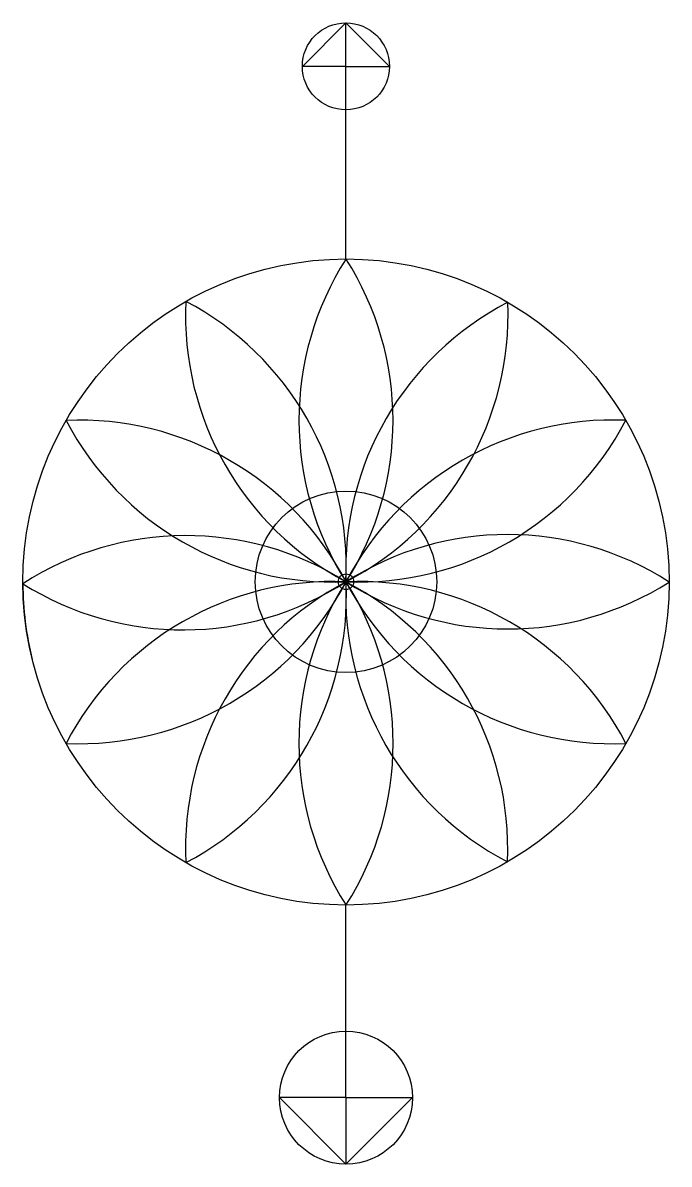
# Model space of a CAD drawing. Header units: millimetres. Extents: x 1732077 to 3489359, y 142253 to 3246442.
import ezdxf

# ---------------------------------------------------------------- set-up
doc = ezdxf.new("R2010")
doc.units = ezdxf.units.MM

msp = doc.modelspace()

# ---------------------------------------------------------------- linework, layer by layer
for p, q in [((2492032, 3128062), (2610412, 3246442)), ((2610412, 3128062), (2610412, 3246442)), ((2610412, 3246442), (2728792, 3128062)), ((2610412, 3128062), (2492032, 3128062)), ((2610412, 2604253), (2610412, 3128062)), ((2610412, 3128062), (2728792, 3128062)), ((2610718, 1726218), (2610718, 1726218)), ((2610718, 1726218), (2610718, 1726218)), ((2610718, 1726218), (2610718, 1726218)), ((2610718, 1726218), (2610718, 1726218)), ((2610718, 1726218), (2610718, 1726218)), ((2610718, 1726218), (2610718, 1726218)), ((2610718, 1726218), (2610718, 1726218)), ((2610718, 1726218), (2610718, 1726218)), ((2610718, 1726218), (2610718, 1726218)), ((2610718, 1726218), (2610718, 1726218)), ((2610718, 1726218), (2610718, 1726218)), ((2610718, 1726218), (2610718, 1726218)), ((2610718, 323162), (2610718, 846972)), ((2610718, 323162), (2429808, 323162)), ((2429808, 323162), (2610718, 142253)), ((2610718, 323162), (2791628, 323162)), ((2610718, 323162), (2610718, 142253)), ((2791628, 323162), (2610718, 142253))]:
    msp.add_line(p, q)
for centre, radius in [((2610412, 3128062), 118380), ((2610718, 1725612), 878641), ((2610718, 1726218), 246810), ((2610718, 1726218), 21182), ((2610718, 323162), 180910)]:
    msp.add_circle(centre, radius)
for centre, radius, start, end in [((3299838, 2165235), 817082, 147.5, 212.5), ((1921598, 2165235), 817082, 327.5, 32.5), ((2991619, 2449169), 817156, 177.216599, 242.216599), ((1794526, 1765899), 817156, 357.216599, 62.216599), ((3427131, 1761082), 817158, 117.445311, 182.445311), ((2234089, 2451405), 817158, 297.445311, 2.445311), ((1885887, 1348457), 817364, 27.52719, 92.52719), ((2574678, 2542786), 817364, 207.52719, 272.52719), ((3335750, 1348842), 817363, 87.503246, 152.503246), ((2646325, 2542805), 817363, 267.503246, 332.503246), ((2175456, 1034050), 817648, 57.836718, 122.836718), ((3049566, 1040699), 813956, 57.294914, 122.62615), ((2167358, 2412041), 816653, 237.792221, 302.881216), ((2610718, 1725612), 878641, 180.297251, 193.909673), ((2575203, 909062), 817927, 87.511392, 152.511392), ((1885133, 2103750), 817927, 267.511392, 332.511392), ((2992569, 1002661), 818134, 117.822507, 182.822507), ((1793576, 1685931), 818134, 297.822507, 2.822507), ((3300788, 1286595), 818208, 147.5, 212.5), ((3428040, 1689800), 818133, 177.448752, 242.448752), ((2646233, 909062), 817927, 27.488608, 92.488608), ((3050513, 2415510), 817645, 237.460532, 302.460532), ((1920648, 1286595), 818208, 327.5, 32.5), ((2232297, 1000863), 818133, 357.448752, 62.448752), ((3336303, 2103750), 817927, 207.488608, 272.488608)]:
    msp.add_arc(centre, radius, start, end)

doc.saveas('drawing.dxf')
